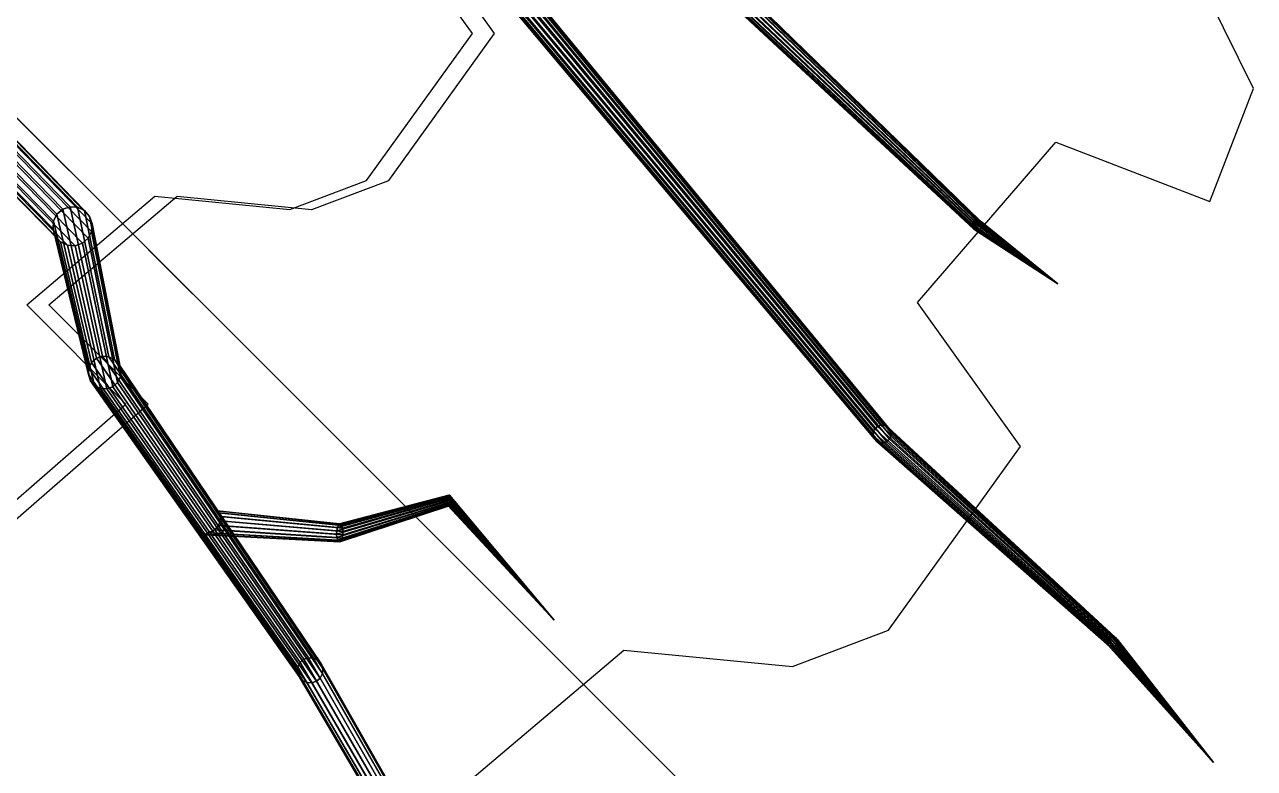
# Model space of a CAD drawing. Extents: x -0.115 to 0.112, y -0.1 to 0.104.
# Drawn here: x 0.05252 to 0.08254, y -0.05638 to -0.03822 of the extents above; entities that cross this region are included whole.
import ezdxf

# ---------------------------------------------------------------- set-up
doc = ezdxf.new("R2010")
doc.units = 0
doc.header["$MEASUREMENT"] = 0
doc.layers.get('0').update_dxf_attribs({"linetype": 'CONTINUOUS'})

msp = doc.modelspace()

# ---------------------------------------------------------------- linework, layer by layer
at = {"color": 27, "linetype": 'CONTINUOUS'}
for points in [[(0.053308, -0.042853, 0.215327), (0.031235, -0.020238, 0.162787), (0.031402, -0.020091, 0.162787), (0.053449, -0.04273, 0.215327)], [(0.053449, -0.04273, 0.215327), (0.031402, -0.020091, 0.162787), (0.031612, -0.02002, 0.162787), (0.053627, -0.04267, 0.215327)], [(0.053627, -0.04267, 0.215327), (0.031612, -0.02002, 0.162787), (0.031834, -0.020034, 0.162787), (0.053813, -0.042682, 0.215327)], [(0.053813, -0.042682, 0.215327), (0.031834, -0.020034, 0.162787), (0.032034, -0.020133, 0.162787), (0.053981, -0.042765, 0.215327)], [(0.053226, -0.043021, 0.215327), (0.031136, -0.020437, 0.162787), (0.031235, -0.020238, 0.162787), (0.053308, -0.042853, 0.215327)], [(0.053981, -0.042765, 0.215327), (0.032034, -0.020133, 0.162787), (0.032181, -0.0203, 0.162787), (0.054105, -0.042906, 0.215327)], [(0.054105, -0.042906, 0.215327), (0.032181, -0.0203, 0.162787), (0.032252, -0.020511, 0.162787), (0.054165, -0.043083, 0.215327)], [(0.053213, -0.043208, 0.215327), (0.031122, -0.020659, 0.162787), (0.031136, -0.020437, 0.162787), (0.053226, -0.043021, 0.215327)], [(0.053274, -0.043386, 0.215327), (0.031193, -0.02087, 0.162787), (0.031122, -0.020659, 0.162787), (0.053213, -0.043208, 0.215327)], [(0.054165, -0.043083, 0.215327), (0.032252, -0.020511, 0.162787), (0.032237, -0.020732, 0.162787), (0.054153, -0.04327, 0.215327)], [(0.053397, -0.043526, 0.215327), (0.03134, -0.021037, 0.162787), (0.031193, -0.02087, 0.162787), (0.053274, -0.043386, 0.215327)], [(0.05407, -0.043438, 0.215327), (0.032139, -0.020932, 0.162787), (0.031972, -0.021079, 0.162787), (0.053929, -0.043561, 0.215327)], [(0.054153, -0.04327, 0.215327), (0.032237, -0.020732, 0.162787), (0.032139, -0.020932, 0.162787), (0.05407, -0.043438, 0.215327)], [(0.053565, -0.043609, 0.215327), (0.031539, -0.021136, 0.162787), (0.03134, -0.021037, 0.162787), (0.053397, -0.043526, 0.215327)], [(0.053752, -0.043622, 0.215327), (0.031761, -0.02115, 0.162787), (0.031539, -0.021136, 0.162787), (0.053565, -0.043609, 0.215327)], [(0.053929, -0.043561, 0.215327), (0.031972, -0.021079, 0.162787), (0.031761, -0.02115, 0.162787), (0.053752, -0.043622, 0.215327)], [(0.073235, -0.048167, 0.181348), (0.062657, -0.035517, 0.171648), (0.062708, -0.035408, 0.171648), (0.073271, -0.048089, 0.181348)], [(0.073271, -0.048089, 0.181348), (0.062708, -0.035408, 0.171648), (0.062796, -0.035326, 0.171648), (0.073334, -0.048031, 0.181348)], [(0.073334, -0.048031, 0.181348), (0.062796, -0.035326, 0.171648), (0.06291, -0.035284, 0.171648), (0.073415, -0.048001, 0.181348)], [(0.073415, -0.048001, 0.181348), (0.06291, -0.035284, 0.171648), (0.063031, -0.035288, 0.171648), (0.0735, -0.048005, 0.181348)], [(0.0735, -0.048005, 0.181348), (0.063031, -0.035288, 0.171648), (0.063141, -0.035339, 0.171648), (0.073578, -0.048041, 0.181348)], [(0.073578, -0.048041, 0.181348), (0.063141, -0.035339, 0.171648), (0.063223, -0.035428, 0.171648), (0.073637, -0.048104, 0.181348)], [(0.073232, -0.048253, 0.181348), (0.062652, -0.035638, 0.171648), (0.062657, -0.035517, 0.171648), (0.073235, -0.048167, 0.181348)], [(0.073261, -0.048334, 0.181348), (0.062694, -0.035752, 0.171648), (0.062652, -0.035638, 0.171648), (0.073232, -0.048253, 0.181348)], [(0.073663, -0.04827, 0.181348), (0.06326, -0.035662, 0.171648), (0.063209, -0.035772, 0.171648), (0.073627, -0.048348, 0.181348)], [(0.073637, -0.048104, 0.181348), (0.063223, -0.035428, 0.171648), (0.063265, -0.035541, 0.171648), (0.073666, -0.048184, 0.181348)], [(0.073666, -0.048184, 0.181348), (0.063265, -0.035541, 0.171648), (0.06326, -0.035662, 0.171648), (0.073663, -0.04827, 0.181348)], [(0.07332, -0.048397, 0.181348), (0.062776, -0.035841, 0.171648), (0.062694, -0.035752, 0.171648), (0.073261, -0.048334, 0.181348)], [(0.073398, -0.048433, 0.181348), (0.062886, -0.035891, 0.171648), (0.062776, -0.035841, 0.171648), (0.07332, -0.048397, 0.181348)], [(0.073483, -0.048436, 0.181348), (0.063007, -0.035896, 0.171648), (0.062886, -0.035891, 0.171648), (0.073398, -0.048433, 0.181348)], [(0.073564, -0.048406, 0.181348), (0.06312, -0.035854, 0.171648), (0.063007, -0.035896, 0.171648), (0.073483, -0.048436, 0.181348)], [(0.073627, -0.048348, 0.181348), (0.063209, -0.035772, 0.171648), (0.06312, -0.035854, 0.171648), (0.073564, -0.048406, 0.181348)], [(0.075641, -0.043086, 0.197934), (0.069798, -0.03759, 0.191812), (0.069834, -0.037512, 0.191812), (0.075662, -0.04304, 0.197934)], [(0.075662, -0.04304, 0.197934), (0.069834, -0.037512, 0.191812), (0.069897, -0.037454, 0.191812), (0.075699, -0.043005, 0.197934)], [(0.075699, -0.043005, 0.197934), (0.069897, -0.037454, 0.191812), (0.069978, -0.037424, 0.191812), (0.075747, -0.042988, 0.197934)], [(0.075747, -0.042988, 0.197934), (0.069978, -0.037424, 0.191812), (0.070064, -0.037427, 0.191812), (0.075797, -0.04299, 0.197934)], [(0.075797, -0.04299, 0.197934), (0.070064, -0.037427, 0.191812), (0.070141, -0.037463, 0.191812), (0.075843, -0.043011, 0.197934)], [(0.075843, -0.043011, 0.197934), (0.070141, -0.037463, 0.191812), (0.0702, -0.037526, 0.191812), (0.075878, -0.043048, 0.197934)], [(0.075639, -0.043137, 0.197934), (0.069795, -0.037676, 0.191812), (0.069798, -0.03759, 0.191812), (0.075641, -0.043086, 0.197934)], [(0.075656, -0.043184, 0.197934), (0.069825, -0.037756, 0.191812), (0.069795, -0.037676, 0.191812), (0.075639, -0.043137, 0.197934)], [(0.075691, -0.043221, 0.197934), (0.069883, -0.037819, 0.191812), (0.069825, -0.037756, 0.191812), (0.075656, -0.043184, 0.197934)], [(0.075737, -0.043243, 0.197934), (0.069961, -0.037855, 0.191812), (0.069883, -0.037819, 0.191812), (0.075691, -0.043221, 0.197934)], [(0.075872, -0.043193, 0.197934), (0.07019, -0.037771, 0.191812), (0.070127, -0.037829, 0.191812), (0.075835, -0.043227, 0.197934)], [(0.075893, -0.043147, 0.197934), (0.070226, -0.037693, 0.191812), (0.07019, -0.037771, 0.191812), (0.075872, -0.043193, 0.197934)], [(0.075878, -0.043048, 0.197934), (0.0702, -0.037526, 0.191812), (0.070229, -0.037607, 0.191812), (0.075895, -0.043096, 0.197934)], [(0.075895, -0.043096, 0.197934), (0.070229, -0.037607, 0.191812), (0.070226, -0.037693, 0.191812), (0.075893, -0.043147, 0.197934)], [(0.075787, -0.043245, 0.197934), (0.070047, -0.037859, 0.191812), (0.069961, -0.037855, 0.191812), (0.075737, -0.043243, 0.197934)], [(0.075835, -0.043227, 0.197934), (0.070127, -0.037829, 0.191812), (0.070047, -0.037859, 0.191812), (0.075787, -0.043245, 0.197934)], [(0.053226, -0.043021, 0.215327), (0.053308, -0.042853, 0.215327), (0.054154, -0.046473, 0.219181), (0.054085, -0.046613, 0.219181)], [(0.053308, -0.042853, 0.215327), (0.053449, -0.04273, 0.215327), (0.054272, -0.04637, 0.219181), (0.054154, -0.046473, 0.219181)], [(0.053449, -0.04273, 0.215327), (0.053627, -0.04267, 0.215327), (0.05442, -0.04632, 0.219181), (0.054272, -0.04637, 0.219181)], [(0.053627, -0.04267, 0.215327), (0.053813, -0.042682, 0.215327), (0.054575, -0.04633, 0.219181), (0.05442, -0.04632, 0.219181)], [(0.053813, -0.042682, 0.215327), (0.053981, -0.042765, 0.215327), (0.054715, -0.046399, 0.219181), (0.054575, -0.04633, 0.219181)], [(0.053981, -0.042765, 0.215327), (0.054105, -0.042906, 0.215327), (0.054818, -0.046516, 0.219181), (0.054715, -0.046399, 0.219181)], [(0.054105, -0.042906, 0.215327), (0.054165, -0.043083, 0.215327), (0.054868, -0.046664, 0.219181), (0.054818, -0.046516, 0.219181)], [(0.054085, -0.046613, 0.219181), (0.054075, -0.046769, 0.219181), (0.053213, -0.043208, 0.215327), (0.053226, -0.043021, 0.215327)], [(0.054075, -0.046769, 0.219181), (0.054125, -0.046916, 0.219181), (0.053274, -0.043386, 0.215327), (0.053213, -0.043208, 0.215327)], [(0.054165, -0.043083, 0.215327), (0.054153, -0.04327, 0.215327), (0.054858, -0.04682, 0.219181), (0.054868, -0.046664, 0.219181)], [(0.077743, -0.044552, 0.201908), (0.075639, -0.043137, 0.197934), (0.075641, -0.043086, 0.197934)], [(0.077743, -0.044552, 0.201908), (0.075656, -0.043184, 0.197934), (0.075639, -0.043137, 0.197934)], [(0.077743, -0.044552, 0.201908), (0.075641, -0.043086, 0.197934), (0.075662, -0.04304, 0.197934)], [(0.077743, -0.044552, 0.201908), (0.075691, -0.043221, 0.197934), (0.075656, -0.043184, 0.197934)], [(0.077743, -0.044552, 0.201908), (0.075662, -0.04304, 0.197934), (0.075699, -0.043005, 0.197934)], [(0.077743, -0.044552, 0.201908), (0.075737, -0.043243, 0.197934), (0.075691, -0.043221, 0.197934)], [(0.077743, -0.044552, 0.201908), (0.075699, -0.043005, 0.197934), (0.075747, -0.042988, 0.197934)], [(0.077743, -0.044552, 0.201908), (0.075747, -0.042988, 0.197934), (0.075797, -0.04299, 0.197934)], [(0.077743, -0.044552, 0.201908), (0.075835, -0.043227, 0.197934), (0.075787, -0.043245, 0.197934)], [(0.077743, -0.044552, 0.201908), (0.075797, -0.04299, 0.197934), (0.075843, -0.043011, 0.197934)], [(0.077743, -0.044552, 0.201908), (0.075872, -0.043193, 0.197934), (0.075835, -0.043227, 0.197934)], [(0.077743, -0.044552, 0.201908), (0.075843, -0.043011, 0.197934), (0.075878, -0.043048, 0.197934)], [(0.077743, -0.044552, 0.201908), (0.075893, -0.043147, 0.197934), (0.075872, -0.043193, 0.197934)], [(0.077743, -0.044552, 0.201908), (0.075878, -0.043048, 0.197934), (0.075895, -0.043096, 0.197934)], [(0.077743, -0.044552, 0.201908), (0.075895, -0.043096, 0.197934), (0.075893, -0.043147, 0.197934)], [(0.054125, -0.046916, 0.219181), (0.054228, -0.047034, 0.219181), (0.053397, -0.043526, 0.215327), (0.053274, -0.043386, 0.215327)], [(0.054228, -0.047034, 0.219181), (0.054368, -0.047103, 0.219181), (0.053565, -0.043609, 0.215327), (0.053397, -0.043526, 0.215327)], [(0.054672, -0.047063, 0.219181), (0.054789, -0.04696, 0.219181), (0.05407, -0.043438, 0.215327), (0.053929, -0.043561, 0.215327)], [(0.054789, -0.04696, 0.219181), (0.054858, -0.04682, 0.219181), (0.054153, -0.04327, 0.215327), (0.05407, -0.043438, 0.215327)], [(0.077743, -0.044552, 0.201908), (0.075787, -0.043245, 0.197934), (0.075737, -0.043243, 0.197934)], [(0.054368, -0.047103, 0.219181), (0.054524, -0.047113, 0.219181), (0.053752, -0.043622, 0.215327), (0.053565, -0.043609, 0.215327)], [(0.054524, -0.047113, 0.219181), (0.054672, -0.047063, 0.219181), (0.053929, -0.043561, 0.215327), (0.053752, -0.043622, 0.215327)], [(0.054085, -0.046613, 0.219181), (0.054154, -0.046473, 0.219181), (0.059243, -0.053798, 0.253127), (0.059189, -0.053907, 0.253127)], [(0.054154, -0.046473, 0.219181), (0.054272, -0.04637, 0.219181), (0.059334, -0.053718, 0.253127), (0.059243, -0.053798, 0.253127)], [(0.054272, -0.04637, 0.219181), (0.05442, -0.04632, 0.219181), (0.059448, -0.05368, 0.253127), (0.059334, -0.053718, 0.253127)], [(0.05442, -0.04632, 0.219181), (0.054575, -0.04633, 0.219181), (0.059569, -0.053687, 0.253127), (0.059448, -0.05368, 0.253127)], [(0.054575, -0.04633, 0.219181), (0.054715, -0.046399, 0.219181), (0.059678, -0.053741, 0.253127), (0.059569, -0.053687, 0.253127)], [(0.054715, -0.046399, 0.219181), (0.054818, -0.046516, 0.219181), (0.059757, -0.053832, 0.253127), (0.059678, -0.053741, 0.253127)], [(0.054818, -0.046516, 0.219181), (0.054868, -0.046664, 0.219181), (0.059796, -0.053946, 0.253127), (0.059757, -0.053832, 0.253127)], [(0.059189, -0.053907, 0.253127), (0.059181, -0.054027, 0.253127), (0.054075, -0.046769, 0.219181), (0.054085, -0.046613, 0.219181)], [(0.059181, -0.054027, 0.253127), (0.05922, -0.054142, 0.253127), (0.054125, -0.046916, 0.219181), (0.054075, -0.046769, 0.219181)], [(0.059735, -0.054176, 0.253127), (0.059788, -0.054067, 0.253127), (0.054858, -0.04682, 0.219181), (0.054789, -0.04696, 0.219181)], [(0.054868, -0.046664, 0.219181), (0.054858, -0.04682, 0.219181), (0.059788, -0.054067, 0.253127), (0.059796, -0.053946, 0.253127)], [(0.05922, -0.054142, 0.253127), (0.0593, -0.054233, 0.253127), (0.054228, -0.047034, 0.219181), (0.054125, -0.046916, 0.219181)], [(0.0593, -0.054233, 0.253127), (0.059409, -0.054286, 0.253127), (0.054368, -0.047103, 0.219181), (0.054228, -0.047034, 0.219181)], [(0.059409, -0.054286, 0.253127), (0.059529, -0.054294, 0.253127), (0.054524, -0.047113, 0.219181), (0.054368, -0.047103, 0.219181)], [(0.059529, -0.054294, 0.253127), (0.059644, -0.054255, 0.253127), (0.054672, -0.047063, 0.219181), (0.054524, -0.047113, 0.219181)], [(0.059644, -0.054255, 0.253127), (0.059735, -0.054176, 0.253127), (0.054789, -0.04696, 0.219181), (0.054672, -0.047063, 0.219181)], [(0.078969, -0.053218, 0.187593), (0.073271, -0.048089, 0.181348), (0.073334, -0.048031, 0.181348), (0.079006, -0.053183, 0.187593)], [(0.079006, -0.053183, 0.187593), (0.073334, -0.048031, 0.181348), (0.073415, -0.048001, 0.181348), (0.079054, -0.053166, 0.187593)], [(0.079054, -0.053166, 0.187593), (0.073415, -0.048001, 0.181348), (0.0735, -0.048005, 0.181348), (0.079104, -0.053168, 0.187593)], [(0.079104, -0.053168, 0.187593), (0.0735, -0.048005, 0.181348), (0.073578, -0.048041, 0.181348), (0.07915, -0.053189, 0.187593)], [(0.078946, -0.053314, 0.187593), (0.073232, -0.048253, 0.181348), (0.073235, -0.048167, 0.181348), (0.078948, -0.053264, 0.187593)], [(0.078963, -0.053362, 0.187593), (0.073261, -0.048334, 0.181348), (0.073232, -0.048253, 0.181348), (0.078946, -0.053314, 0.187593)], [(0.078948, -0.053264, 0.187593), (0.073235, -0.048167, 0.181348), (0.073271, -0.048089, 0.181348), (0.078969, -0.053218, 0.187593)], [(0.07915, -0.053189, 0.187593), (0.073578, -0.048041, 0.181348), (0.073637, -0.048104, 0.181348), (0.079185, -0.053226, 0.187593)], [(0.0792, -0.053324, 0.187593), (0.073663, -0.04827, 0.181348), (0.073627, -0.048348, 0.181348), (0.079179, -0.05337, 0.187593)], [(0.079185, -0.053226, 0.187593), (0.073637, -0.048104, 0.181348), (0.073666, -0.048184, 0.181348), (0.079202, -0.053274, 0.187593)], [(0.079202, -0.053274, 0.187593), (0.073666, -0.048184, 0.181348), (0.073663, -0.04827, 0.181348), (0.0792, -0.053324, 0.187593)], [(0.078997, -0.053399, 0.187593), (0.07332, -0.048397, 0.181348), (0.073261, -0.048334, 0.181348), (0.078963, -0.053362, 0.187593)], [(0.079044, -0.05342, 0.187593), (0.073398, -0.048433, 0.181348), (0.07332, -0.048397, 0.181348), (0.078997, -0.053399, 0.187593)], [(0.079094, -0.053422, 0.187593), (0.073483, -0.048436, 0.181348), (0.073398, -0.048433, 0.181348), (0.079044, -0.05342, 0.187593)], [(0.079142, -0.053405, 0.187593), (0.073564, -0.048406, 0.181348), (0.073483, -0.048436, 0.181348), (0.079094, -0.053422, 0.187593)], [(0.079179, -0.05337, 0.187593), (0.073627, -0.048348, 0.181348), (0.073564, -0.048406, 0.181348), (0.079142, -0.053405, 0.187593)], [(0.062833, -0.049812, 0.241649), (0.062831, -0.049862, 0.24165), (0.060134, -0.050667, 0.239011), (0.060138, -0.050581, 0.23901)], [(0.062842, -0.049766, 0.24163), (0.062833, -0.049812, 0.241649), (0.060138, -0.050581, 0.23901), (0.060153, -0.050503, 0.238978)], [(0.062856, -0.049731, 0.241596), (0.062842, -0.049766, 0.24163), (0.060153, -0.050503, 0.238978), (0.060177, -0.050445, 0.23892)], [(0.062873, -0.049713, 0.241552), (0.062856, -0.049731, 0.241596), (0.060177, -0.050445, 0.23892), (0.060206, -0.050415, 0.238845)], [(0.062891, -0.049715, 0.241504), (0.062873, -0.049713, 0.241552), (0.060206, -0.050415, 0.238845), (0.060236, -0.050418, 0.238764)], [(0.062906, -0.049736, 0.24146), (0.062891, -0.049715, 0.241504), (0.060236, -0.050418, 0.238764), (0.060262, -0.050453, 0.23869)], [(0.062917, -0.049773, 0.241427), (0.062906, -0.049736, 0.24146), (0.060262, -0.050453, 0.23869), (0.06028, -0.050516, 0.238635)], [(0.062922, -0.04982, 0.24141), (0.062917, -0.049773, 0.241427), (0.06028, -0.050516, 0.238635), (0.060288, -0.050596, 0.238605)], [(0.062919, -0.049871, 0.241411), (0.062922, -0.04982, 0.24141), (0.060288, -0.050596, 0.238605), (0.060284, -0.050682, 0.238607)], [(0.065446, -0.052764, 0.244689), (0.062831, -0.049862, 0.24165), (0.062833, -0.049812, 0.241649)], [(0.065446, -0.052764, 0.244689), (0.062833, -0.049812, 0.241649), (0.062842, -0.049766, 0.24163)], [(0.065446, -0.052764, 0.244689), (0.062842, -0.049766, 0.24163), (0.062856, -0.049731, 0.241596)], [(0.065446, -0.052764, 0.244689), (0.062856, -0.049731, 0.241596), (0.062873, -0.049713, 0.241552)], [(0.065446, -0.052764, 0.244689), (0.062873, -0.049713, 0.241552), (0.062891, -0.049715, 0.241504)], [(0.065446, -0.052764, 0.244689), (0.062891, -0.049715, 0.241504), (0.062906, -0.049736, 0.24146)], [(0.065446, -0.052764, 0.244689), (0.062906, -0.049736, 0.24146), (0.062917, -0.049773, 0.241427)], [(0.065446, -0.052764, 0.244689), (0.062917, -0.049773, 0.241427), (0.062922, -0.04982, 0.24141)], [(0.065446, -0.052764, 0.244689), (0.062922, -0.04982, 0.24141), (0.062919, -0.049871, 0.241411)], [(0.057213, -0.050093, 0.236241), (0.060206, -0.050415, 0.238845), (0.060177, -0.050445, 0.23892), (0.057249, -0.050143, 0.23641)], [(0.060206, -0.050415, 0.238845), (0.057213, -0.050093, 0.236241), (0.057219, -0.050094, 0.2361), (0.060236, -0.050418, 0.238764)], [(0.062831, -0.049862, 0.24165), (0.062835, -0.04991, 0.241633), (0.060141, -0.050747, 0.238982), (0.060134, -0.050667, 0.239011)], [(0.062835, -0.04991, 0.241633), (0.062846, -0.049947, 0.2416), (0.06016, -0.05081, 0.238926), (0.060141, -0.050747, 0.238982)], [(0.062846, -0.049947, 0.2416), (0.062861, -0.049968, 0.241556), (0.060185, -0.050846, 0.238853), (0.06016, -0.05081, 0.238926)], [(0.062861, -0.049968, 0.241556), (0.062879, -0.04997, 0.241509), (0.060215, -0.050848, 0.238772), (0.060185, -0.050846, 0.238853)], [(0.062879, -0.04997, 0.241509), (0.062896, -0.049952, 0.241464), (0.060244, -0.050818, 0.238697), (0.060215, -0.050848, 0.238772)], [(0.062896, -0.049952, 0.241464), (0.06291, -0.049917, 0.24143), (0.060268, -0.05076, 0.238639), (0.060244, -0.050818, 0.238697)], [(0.06291, -0.049917, 0.24143), (0.062919, -0.049871, 0.241411), (0.060284, -0.050682, 0.238607), (0.060268, -0.05076, 0.238639)], [(0.065446, -0.052764, 0.244689), (0.062835, -0.04991, 0.241633), (0.062831, -0.049862, 0.24165)], [(0.065446, -0.052764, 0.244689), (0.062846, -0.049947, 0.2416), (0.062835, -0.04991, 0.241633)], [(0.065446, -0.052764, 0.244689), (0.062861, -0.049968, 0.241556), (0.062846, -0.049947, 0.2416)], [(0.065446, -0.052764, 0.244689), (0.062879, -0.04997, 0.241509), (0.062861, -0.049968, 0.241556)], [(0.065446, -0.052764, 0.244689), (0.062896, -0.049952, 0.241464), (0.062879, -0.04997, 0.241509)], [(0.065446, -0.052764, 0.244689), (0.06291, -0.049917, 0.24143), (0.062896, -0.049952, 0.241464)], [(0.065446, -0.052764, 0.244689), (0.062919, -0.049871, 0.241411), (0.06291, -0.049917, 0.24143)], [(0.060153, -0.050503, 0.238978), (0.057321, -0.050232, 0.236577), (0.057249, -0.050143, 0.23641), (0.060177, -0.050445, 0.23892)], [(0.060262, -0.050453, 0.23869), (0.057267, -0.050144, 0.236009), (0.057291, -0.05023, 0.235931), (0.06028, -0.050516, 0.238635)], [(0.057009, -0.050678, 0.236032), (0.056931, -0.050673, 0.236033), (0.056919, -0.050671, 0.236026), (0.056983, -0.050641, 0.235858)], [(0.05692, -0.050672, 0.236023), (0.056919, -0.050671, 0.236026), (0.056931, -0.050673, 0.236033)], [(0.056962, -0.050676, 0.23591), (0.060215, -0.050848, 0.238772), (0.060244, -0.050818, 0.238697), (0.057003, -0.050634, 0.235804)], [(0.081541, -0.05624, 0.192988), (0.078946, -0.053314, 0.187593), (0.078948, -0.053264, 0.187593)], [(0.081541, -0.05624, 0.192988), (0.078963, -0.053362, 0.187593), (0.078946, -0.053314, 0.187593)], [(0.081541, -0.05624, 0.192988), (0.078948, -0.053264, 0.187593), (0.078969, -0.053218, 0.187593)], [(0.081541, -0.05624, 0.192988), (0.078997, -0.053399, 0.187593), (0.078963, -0.053362, 0.187593)], [(0.081541, -0.05624, 0.192988), (0.078969, -0.053218, 0.187593), (0.079006, -0.053183, 0.187593)], [(0.081541, -0.05624, 0.192988), (0.079044, -0.05342, 0.187593), (0.078997, -0.053399, 0.187593)], [(0.081541, -0.05624, 0.192988), (0.079006, -0.053183, 0.187593), (0.079054, -0.053166, 0.187593)], [(0.081541, -0.05624, 0.192988), (0.079094, -0.053422, 0.187593), (0.079044, -0.05342, 0.187593)], [(0.081541, -0.05624, 0.192988), (0.079054, -0.053166, 0.187593), (0.079104, -0.053168, 0.187593)], [(0.081541, -0.05624, 0.192988), (0.079142, -0.053405, 0.187593), (0.079094, -0.053422, 0.187593)], [(0.081541, -0.05624, 0.192988), (0.079104, -0.053168, 0.187593), (0.07915, -0.053189, 0.187593)], [(0.081541, -0.05624, 0.192988), (0.079179, -0.05337, 0.187593), (0.079142, -0.053405, 0.187593)], [(0.081541, -0.05624, 0.192988), (0.07915, -0.053189, 0.187593), (0.079185, -0.053226, 0.187593)], [(0.081541, -0.05624, 0.192988), (0.0792, -0.053324, 0.187593), (0.079179, -0.05337, 0.187593)], [(0.081541, -0.05624, 0.192988), (0.079185, -0.053226, 0.187593), (0.079202, -0.053274, 0.187593)], [(0.081541, -0.05624, 0.192988), (0.079202, -0.053274, 0.187593), (0.0792, -0.053324, 0.187593)], [(0.065932, -0.065316, 0.280049), (0.059243, -0.053798, 0.253127), (0.059334, -0.053718, 0.253127), (0.065997, -0.065259, 0.280049)], [(0.065997, -0.065259, 0.280049), (0.059334, -0.053718, 0.253127), (0.059448, -0.05368, 0.253127), (0.066078, -0.065231, 0.280049)], [(0.066078, -0.065231, 0.280049), (0.059448, -0.05368, 0.253127), (0.059569, -0.053687, 0.253127), (0.066164, -0.065237, 0.280049)], [(0.066164, -0.065237, 0.280049), (0.059569, -0.053687, 0.253127), (0.059678, -0.053741, 0.253127), (0.066241, -0.065275, 0.280049)], [(0.065889, -0.065478, 0.280049), (0.059181, -0.054027, 0.253127), (0.059189, -0.053907, 0.253127), (0.065894, -0.065393, 0.280049)], [(0.065916, -0.06556, 0.280049), (0.05922, -0.054142, 0.253127), (0.059181, -0.054027, 0.253127), (0.065889, -0.065478, 0.280049)], [(0.065894, -0.065393, 0.280049), (0.059189, -0.053907, 0.253127), (0.059243, -0.053798, 0.253127), (0.065932, -0.065316, 0.280049)], [(0.066241, -0.065275, 0.280049), (0.059678, -0.053741, 0.253127), (0.059757, -0.053832, 0.253127), (0.066297, -0.06534, 0.280049)], [(0.066297, -0.06534, 0.280049), (0.059757, -0.053832, 0.253127), (0.059796, -0.053946, 0.253127), (0.066325, -0.065421, 0.280049)], [(0.066325, -0.065421, 0.280049), (0.059796, -0.053946, 0.253127), (0.059788, -0.054067, 0.253127), (0.066319, -0.065506, 0.280049)], [(0.065973, -0.065624, 0.280049), (0.0593, -0.054233, 0.253127), (0.05922, -0.054142, 0.253127), (0.065916, -0.06556, 0.280049)], [(0.06605, -0.065662, 0.280049), (0.059409, -0.054286, 0.253127), (0.0593, -0.054233, 0.253127), (0.065973, -0.065624, 0.280049)], [(0.066135, -0.065668, 0.280049), (0.059529, -0.054294, 0.253127), (0.059409, -0.054286, 0.253127), (0.06605, -0.065662, 0.280049)], [(0.066217, -0.06564, 0.280049), (0.059644, -0.054255, 0.253127), (0.059529, -0.054294, 0.253127), (0.066135, -0.065668, 0.280049)], [(0.066281, -0.065583, 0.280049), (0.059735, -0.054176, 0.253127), (0.059644, -0.054255, 0.253127), (0.066217, -0.06564, 0.280049)], [(0.066319, -0.065506, 0.280049), (0.059788, -0.054067, 0.253127), (0.059735, -0.054176, 0.253127), (0.066281, -0.065583, 0.280049)]]:
    msp.add_3dface(points, dxfattribs=at)
at = {"color": 3, "linetype": 'CONTINUOUS', "invisible_edges": 8}
for points in [[(0.082517, -0.039781, 0.199063), (0.080145, -0.034982, 0.199063), (0.081421, -0.031161, 0.199063), (0.084479, -0.029486, 0.199063)], [(0.082517, -0.039781, 0.297903), (0.080145, -0.034982, 0.297903), (0.081421, -0.031161, 0.297903), (0.084479, -0.029486, 0.297903)], [(0.058992, -0.042734, 0.340743), (0.060866, -0.042026, 0.340743), (0.063448, -0.038437, 0.340743), (0.061437, -0.035626, 0.340743)], [(0.059531, -0.042734, 0.160439), (0.061405, -0.042026, 0.160439), (0.063988, -0.038437, 0.160439), (0.061976, -0.035626, 0.160439)], [(0.051595, -0.039768, 0.358657), (0.052364, -0.040537, 0.355056), (0.054885, -0.043058, 0.352966), (0.057565, -0.045738, 0.352615)], [(0.057658, -0.045831, 0.14698), (0.055153, -0.043326, 0.146573), (0.053782, -0.041955, 0.144495), (0.051624, -0.039797, 0.141988)], [(0.074317, -0.04501, 0.199063), (0.077688, -0.041096, 0.199063), (0.081447, -0.042543, 0.199063), (0.082517, -0.039781, 0.199063)], [(0.074317, -0.04501, 0.297903), (0.077688, -0.041096, 0.297903), (0.081447, -0.042543, 0.297903), (0.082517, -0.039781, 0.297903)], [(0.054992, -0.047489, 0.340743), (0.052569, -0.045066, 0.340743), (0.0557, -0.042414, 0.340743), (0.058992, -0.042734, 0.340743)], [(0.055531, -0.047489, 0.160439), (0.053108, -0.045066, 0.160439), (0.05624, -0.042414, 0.160439), (0.059531, -0.042734, 0.160439)], [(0.057565, -0.045738, 0.352615), (0.057615, -0.045788, 0.349846), (0.055545, -0.043718, 0.344854), (0.057716, -0.045889, 0.344307)], [(0.07126, -0.053895, 0.199063), (0.073603, -0.05301, 0.199063), (0.076831, -0.048524, 0.199063), (0.074317, -0.04501, 0.199063)], [(0.07126, -0.053895, 0.297903), (0.073603, -0.05301, 0.297903), (0.076831, -0.048524, 0.297903), (0.074317, -0.04501, 0.297903)], [(0.0658, -0.053973, 0.147919), (0.06498, -0.053153, 0.145061), (0.060749, -0.048922, 0.144288), (0.057658, -0.045831, 0.14698)], [(0.057716, -0.045889, 0.344307), (0.058645, -0.046818, 0.342549), (0.058763, -0.046936, 0.339164), (0.061641, -0.049814, 0.336349)], [(0.047769, -0.0535, 0.340743), (0.046823, -0.050615, 0.340743), (0.049986, -0.051854, 0.340743), (0.054992, -0.047489, 0.340743)], [(0.048308, -0.0535, 0.160439), (0.047363, -0.050615, 0.160439), (0.050525, -0.051854, 0.160439), (0.055531, -0.047489, 0.160439)], [(0.061641, -0.049814, 0.336349), (0.062506, -0.050679, 0.33572), (0.063147, -0.05132, 0.334275), (0.063051, -0.051224, 0.331303)], [(0.063051, -0.051224, 0.331303), (0.065415, -0.053588, 0.327676), (0.067006, -0.055179, 0.327241), (0.065759, -0.053932, 0.325415)], [(0.065759, -0.053932, 0.325415), (0.064454, -0.052627, 0.325333), (0.063347, -0.05152, 0.32289), (0.066557, -0.054729, 0.320556)], [(0.070831, -0.059004, 0.152422), (0.069446, -0.057619, 0.150527), (0.064673, -0.052846, 0.152039), (0.0658, -0.053973, 0.147919)], [(0.06626, -0.059838, 0.199063), (0.063232, -0.05681, 0.199063), (0.067146, -0.053495, 0.199063), (0.07126, -0.053895, 0.199063)], [(0.06626, -0.059838, 0.297903), (0.063232, -0.05681, 0.297903), (0.067146, -0.053495, 0.297903), (0.07126, -0.053895, 0.297903)], [(0.066557, -0.054729, 0.320556), (0.068258, -0.056431, 0.320556), (0.070334, -0.058507, 0.317139), (0.07149, -0.059663, 0.313889)], [(0.067352, -0.055525, 0.165773), (0.066999, -0.055172, 0.162418), (0.06883, -0.057003, 0.164277), (0.070082, -0.058255, 0.162561)], [(0.070537, -0.05871, 0.169172), (0.072114, -0.060287, 0.166891), (0.071213, -0.059386, 0.165171), (0.067352, -0.055525, 0.165773)], [(0.07149, -0.059663, 0.313889), (0.070445, -0.058618, 0.312831), (0.067718, -0.055891, 0.314851), (0.069471, -0.057644, 0.308847)]]:
    msp.add_3dface(points, dxfattribs=at)
at = {"color": 27, "linetype": 'CONTINUOUS'}
for points, invisible_edges in [([(0.053213, -0.043208, 0.215327), (0.053226, -0.043021, 0.215327), (0.053308, -0.042853, 0.215327), (0.053449, -0.04273, 0.215327)], 8), ([(0.053308, -0.042853, 0.215327), (0.053226, -0.043021, 0.215327), (0.053213, -0.043208, 0.215327), (0.053274, -0.043386, 0.215327)], 8), ([(0.053813, -0.042682, 0.215327), (0.053627, -0.04267, 0.215327), (0.053449, -0.04273, 0.215327), (0.053308, -0.042853, 0.215327)], 8), ([(0.053449, -0.04273, 0.215327), (0.053627, -0.04267, 0.215327), (0.053813, -0.042682, 0.215327), (0.053981, -0.042765, 0.215327)], 8), ([(0.054165, -0.043083, 0.215327), (0.054105, -0.042906, 0.215327), (0.053981, -0.042765, 0.215327), (0.053813, -0.042682, 0.215327)], 8), ([(0.053981, -0.042765, 0.215327), (0.054105, -0.042906, 0.215327), (0.054165, -0.043083, 0.215327), (0.054153, -0.04327, 0.215327)], 8), ([(0.053213, -0.043208, 0.215327), (0.053274, -0.043386, 0.215327), (0.053397, -0.043526, 0.215327)], 13), ([(0.053565, -0.043609, 0.215327), (0.053397, -0.043526, 0.215327), (0.053274, -0.043386, 0.215327), (0.053213, -0.043208, 0.215327)], 8), ([(0.053929, -0.043561, 0.215327), (0.05407, -0.043438, 0.215327), (0.054153, -0.04327, 0.215327), (0.054165, -0.043083, 0.215327)], 8), ([(0.075662, -0.04304, 0.197934), (0.075641, -0.043086, 0.197934), (0.075639, -0.043137, 0.197934), (0.075656, -0.043184, 0.197934)], 8), ([(0.075656, -0.043184, 0.197934), (0.075639, -0.043137, 0.197934), (0.075641, -0.043086, 0.197934), (0.075662, -0.04304, 0.197934)], 8), ([(0.075656, -0.043184, 0.197934), (0.075691, -0.043221, 0.197934), (0.075737, -0.043243, 0.197934), (0.075787, -0.043245, 0.197934)], 8), ([(0.075787, -0.043245, 0.197934), (0.075737, -0.043243, 0.197934), (0.075691, -0.043221, 0.197934), (0.075656, -0.043184, 0.197934)], 8), ([(0.075797, -0.04299, 0.197934), (0.075747, -0.042988, 0.197934), (0.075699, -0.043005, 0.197934), (0.075662, -0.04304, 0.197934)], 8), ([(0.075662, -0.04304, 0.197934), (0.075699, -0.043005, 0.197934), (0.075747, -0.042988, 0.197934), (0.075797, -0.04299, 0.197934)], 8), ([(0.075787, -0.043245, 0.197934), (0.075835, -0.043227, 0.197934), (0.075872, -0.043193, 0.197934), (0.075893, -0.043147, 0.197934)], 8), ([(0.075872, -0.043193, 0.197934), (0.075835, -0.043227, 0.197934), (0.075787, -0.043245, 0.197934)], 13), ([(0.075895, -0.043096, 0.197934), (0.075878, -0.043048, 0.197934), (0.075843, -0.043011, 0.197934), (0.075797, -0.04299, 0.197934)], 8), ([(0.075797, -0.04299, 0.197934), (0.075843, -0.043011, 0.197934), (0.075878, -0.043048, 0.197934), (0.075895, -0.043096, 0.197934)], 8), ([(0.075895, -0.043096, 0.197934), (0.075893, -0.043147, 0.197934), (0.075872, -0.043193, 0.197934), (0.075835, -0.043227, 0.197934)], 8), ([(0.075872, -0.043193, 0.197934), (0.075893, -0.043147, 0.197934), (0.075895, -0.043096, 0.197934)], 13), ([(0.053397, -0.043526, 0.215327), (0.053565, -0.043609, 0.215327), (0.053752, -0.043622, 0.215327), (0.053929, -0.043561, 0.215327)], 8), ([(0.054153, -0.04327, 0.215327), (0.05407, -0.043438, 0.215327), (0.053929, -0.043561, 0.215327), (0.053752, -0.043622, 0.215327)], 8), ([(0.053929, -0.043561, 0.215327), (0.053752, -0.043622, 0.215327), (0.053565, -0.043609, 0.215327)], 13), ([(0.073334, -0.048031, 0.181348), (0.073271, -0.048089, 0.181348), (0.073235, -0.048167, 0.181348), (0.073232, -0.048253, 0.181348)], 8), ([(0.073235, -0.048167, 0.181348), (0.073271, -0.048089, 0.181348), (0.073334, -0.048031, 0.181348), (0.073415, -0.048001, 0.181348)], 8), ([(0.073578, -0.048041, 0.181348), (0.0735, -0.048005, 0.181348), (0.073415, -0.048001, 0.181348), (0.073334, -0.048031, 0.181348)], 8), ([(0.073415, -0.048001, 0.181348), (0.0735, -0.048005, 0.181348), (0.073578, -0.048041, 0.181348), (0.073637, -0.048104, 0.181348)], 8), ([(0.07332, -0.048397, 0.181348), (0.073261, -0.048334, 0.181348), (0.073232, -0.048253, 0.181348), (0.073235, -0.048167, 0.181348)], 8), ([(0.073232, -0.048253, 0.181348), (0.073261, -0.048334, 0.181348), (0.07332, -0.048397, 0.181348), (0.073398, -0.048433, 0.181348)], 8), ([(0.073483, -0.048436, 0.181348), (0.073564, -0.048406, 0.181348), (0.073627, -0.048348, 0.181348), (0.073663, -0.04827, 0.181348)], 8), ([(0.073666, -0.048184, 0.181348), (0.073663, -0.04827, 0.181348), (0.073627, -0.048348, 0.181348), (0.073564, -0.048406, 0.181348)], 8), ([(0.073663, -0.04827, 0.181348), (0.073666, -0.048184, 0.181348), (0.073637, -0.048104, 0.181348), (0.073578, -0.048041, 0.181348)], 8), ([(0.073578, -0.048041, 0.181348), (0.073637, -0.048104, 0.181348), (0.073666, -0.048184, 0.181348)], 13), ([(0.07332, -0.048397, 0.181348), (0.073398, -0.048433, 0.181348), (0.073483, -0.048436, 0.181348)], 13), ([(0.073564, -0.048406, 0.181348), (0.073483, -0.048436, 0.181348), (0.073398, -0.048433, 0.181348), (0.07332, -0.048397, 0.181348)], 8), ([(0.062856, -0.049731, 0.241596), (0.062842, -0.049766, 0.24163), (0.062833, -0.049812, 0.241649), (0.062831, -0.049862, 0.24165)], 8), ([(0.062831, -0.049862, 0.24165), (0.062833, -0.049812, 0.241649), (0.062842, -0.049766, 0.24163)], 13), ([(0.062846, -0.049947, 0.2416), (0.062835, -0.04991, 0.241633), (0.062831, -0.049862, 0.24165), (0.062833, -0.049812, 0.241649)], 8), ([(0.062842, -0.049766, 0.24163), (0.062856, -0.049731, 0.241596), (0.062873, -0.049713, 0.241552), (0.062891, -0.049715, 0.241504)], 8), ([(0.062906, -0.049736, 0.24146), (0.062891, -0.049715, 0.241504), (0.062873, -0.049713, 0.241552), (0.062856, -0.049731, 0.241596)], 8), ([(0.062891, -0.049715, 0.241504), (0.062906, -0.049736, 0.24146), (0.062917, -0.049773, 0.241427), (0.062922, -0.04982, 0.24141)], 8), ([(0.062922, -0.04982, 0.24141), (0.062919, -0.049871, 0.241411), (0.06291, -0.049917, 0.24143), (0.062896, -0.049952, 0.241464)], 8), ([(0.062922, -0.04982, 0.24141), (0.062917, -0.049773, 0.241427), (0.062906, -0.049736, 0.24146)], 13), ([(0.06291, -0.049917, 0.24143), (0.062919, -0.049871, 0.241411), (0.062922, -0.04982, 0.24141), (0.062917, -0.049773, 0.241427)], 8), ([(0.057219, -0.050094, 0.2361), (0.057213, -0.050093, 0.236241), (0.057249, -0.050143, 0.23641), (0.057321, -0.050232, 0.236577)], 8), ([(0.057321, -0.050232, 0.236577), (0.057357, -0.050277, 0.236632), (0.057267, -0.050143, 0.236011), (0.057219, -0.050094, 0.2361)], 8), ([(0.060236, -0.050418, 0.238764), (0.057219, -0.050094, 0.2361), (0.057267, -0.050143, 0.236011), (0.057267, -0.050144, 0.236009)], 8), ([(0.062831, -0.049862, 0.24165), (0.062835, -0.04991, 0.241633), (0.062846, -0.049947, 0.2416), (0.062861, -0.049968, 0.241556)], 8), ([(0.062896, -0.049952, 0.241464), (0.062879, -0.04997, 0.241509), (0.062861, -0.049968, 0.241556), (0.062846, -0.049947, 0.2416)], 8), ([(0.062861, -0.049968, 0.241556), (0.062879, -0.04997, 0.241509), (0.062896, -0.049952, 0.241464), (0.06291, -0.049917, 0.24143)], 8), ([(0.057218, -0.050503, 0.235851), (0.057239, -0.050455, 0.235842), (0.057283, -0.050384, 0.235877), (0.057398, -0.050554, 0.236669)], 8), ([(0.060288, -0.050596, 0.238605), (0.057286, -0.05034, 0.235877), (0.057283, -0.050384, 0.235877), (0.057239, -0.050455, 0.235842)], 8), ([(0.057299, -0.050257, 0.235927), (0.057291, -0.05023, 0.235931), (0.057267, -0.050144, 0.236009), (0.057357, -0.050277, 0.236632)], 8), ([(0.057267, -0.050144, 0.236009), (0.060262, -0.050453, 0.23869), (0.060236, -0.050418, 0.238764)], 12), ([(0.057283, -0.050384, 0.235877), (0.057286, -0.05034, 0.235877), (0.057299, -0.050257, 0.235927), (0.057415, -0.050427, 0.236722)], 8), ([(0.057415, -0.050427, 0.236722), (0.057412, -0.050463, 0.236723), (0.057398, -0.050554, 0.236669), (0.057283, -0.050384, 0.235877)], 8), ([(0.06028, -0.050516, 0.238635), (0.057291, -0.05023, 0.235931), (0.057299, -0.050257, 0.235927), (0.057286, -0.05034, 0.235877)], 8), ([(0.057286, -0.05034, 0.235877), (0.060288, -0.050596, 0.238605), (0.06028, -0.050516, 0.238635)], 12), ([(0.057357, -0.050277, 0.236632), (0.057385, -0.050345, 0.236693), (0.057415, -0.050427, 0.236722), (0.057299, -0.050257, 0.235927)], 8), ([(0.057321, -0.050232, 0.236577), (0.060153, -0.050503, 0.238978), (0.060138, -0.050581, 0.23901)], 12), ([(0.060138, -0.050581, 0.23901), (0.057385, -0.050345, 0.236693), (0.057357, -0.050277, 0.236632), (0.057321, -0.050232, 0.236577)], 8), ([(0.057412, -0.050463, 0.236723), (0.057415, -0.050427, 0.236722), (0.057385, -0.050345, 0.236693), (0.060138, -0.050581, 0.23901)], 8), ([(0.060138, -0.050581, 0.23901), (0.060153, -0.050503, 0.238978), (0.060177, -0.050445, 0.23892), (0.060206, -0.050415, 0.238845)], 8), ([(0.060206, -0.050415, 0.238845), (0.060177, -0.050445, 0.23892), (0.060153, -0.050503, 0.238978)], 13), ([(0.060177, -0.050445, 0.23892), (0.060206, -0.050415, 0.238845), (0.060236, -0.050418, 0.238764)], 13), ([(0.060262, -0.050453, 0.23869), (0.060236, -0.050418, 0.238764), (0.060206, -0.050415, 0.238845), (0.060177, -0.050445, 0.23892)], 8), ([(0.060236, -0.050418, 0.238764), (0.060262, -0.050453, 0.23869), (0.06028, -0.050516, 0.238635), (0.060288, -0.050596, 0.238605)], 8), ([(0.057003, -0.050634, 0.235804), (0.057012, -0.050611, 0.235782), (0.056983, -0.050641, 0.235858), (0.056919, -0.050671, 0.236026)], 8), ([(0.056919, -0.050671, 0.236026), (0.05692, -0.050672, 0.236023), (0.056962, -0.050676, 0.23591), (0.057003, -0.050634, 0.235804)], 8), ([(0.05692, -0.050672, 0.236023), (0.056931, -0.050673, 0.236033), (0.057009, -0.050678, 0.236032), (0.057121, -0.050683, 0.236198)], 8), ([(0.060215, -0.050848, 0.238772), (0.056962, -0.050676, 0.23591), (0.05692, -0.050672, 0.236023)], 13), ([(0.057121, -0.050683, 0.236198), (0.060185, -0.050846, 0.238853), (0.060215, -0.050848, 0.238772), (0.056962, -0.050676, 0.23591)], 8), ([(0.056983, -0.050641, 0.235858), (0.057012, -0.050611, 0.235782), (0.057111, -0.050592, 0.235837), (0.057173, -0.050681, 0.236256)], 8), ([(0.057173, -0.050681, 0.236256), (0.057121, -0.050683, 0.236198), (0.057009, -0.050678, 0.236032), (0.056983, -0.050641, 0.235858)], 8), ([(0.057142, -0.050558, 0.235818), (0.057111, -0.050592, 0.235837), (0.057012, -0.050611, 0.235782), (0.057003, -0.050634, 0.235804)], 8), ([(0.057003, -0.050634, 0.235804), (0.060244, -0.050818, 0.238697), (0.060268, -0.05076, 0.238639), (0.057142, -0.050558, 0.235818)], 8), ([(0.057111, -0.050592, 0.235837), (0.057142, -0.050558, 0.235818), (0.057218, -0.050503, 0.235851), (0.057312, -0.050641, 0.2365)], 8), ([(0.057312, -0.050641, 0.2365), (0.0573, -0.050646, 0.236484), (0.057173, -0.050681, 0.236256), (0.057111, -0.050592, 0.235837)], 8), ([(0.060185, -0.050846, 0.238853), (0.057121, -0.050683, 0.236198), (0.057173, -0.050681, 0.236256), (0.0573, -0.050646, 0.236484)], 8), ([(0.060284, -0.050682, 0.238607), (0.057239, -0.050455, 0.235842), (0.057218, -0.050503, 0.235851), (0.057142, -0.050558, 0.235818)], 8), ([(0.057142, -0.050558, 0.235818), (0.060268, -0.05076, 0.238639), (0.060284, -0.050682, 0.238607)], 12), ([(0.057398, -0.050554, 0.236669), (0.057387, -0.050568, 0.236653), (0.057312, -0.050641, 0.2365), (0.057218, -0.050503, 0.235851)], 8), ([(0.057239, -0.050455, 0.235842), (0.060284, -0.050682, 0.238607), (0.060288, -0.050596, 0.238605)], 12), ([(0.06016, -0.05081, 0.238926), (0.0573, -0.050646, 0.236484), (0.057312, -0.050641, 0.2365), (0.057387, -0.050568, 0.236653)], 8), ([(0.0573, -0.050646, 0.236484), (0.06016, -0.05081, 0.238926), (0.060185, -0.050846, 0.238853)], 12), ([(0.060141, -0.050747, 0.238982), (0.057387, -0.050568, 0.236653), (0.057398, -0.050554, 0.236669), (0.057412, -0.050463, 0.236723)], 8), ([(0.057387, -0.050568, 0.236653), (0.060141, -0.050747, 0.238982), (0.06016, -0.05081, 0.238926)], 12), ([(0.057412, -0.050463, 0.236723), (0.060134, -0.050667, 0.239011), (0.060141, -0.050747, 0.238982)], 12), ([(0.060138, -0.050581, 0.23901), (0.060134, -0.050667, 0.239011), (0.057412, -0.050463, 0.236723)], 12), ([(0.060153, -0.050503, 0.238978), (0.060138, -0.050581, 0.23901), (0.060134, -0.050667, 0.239011), (0.060141, -0.050747, 0.238982)], 8), ([(0.06016, -0.05081, 0.238926), (0.060141, -0.050747, 0.238982), (0.060134, -0.050667, 0.239011), (0.060138, -0.050581, 0.23901)], 8), ([(0.060215, -0.050848, 0.238772), (0.060244, -0.050818, 0.238697), (0.060268, -0.05076, 0.238639), (0.060284, -0.050682, 0.238607)], 8), ([(0.060288, -0.050596, 0.238605), (0.060284, -0.050682, 0.238607), (0.060268, -0.05076, 0.238639), (0.060244, -0.050818, 0.238697)], 8), ([(0.060284, -0.050682, 0.238607), (0.060288, -0.050596, 0.238605), (0.06028, -0.050516, 0.238635), (0.060262, -0.050453, 0.23869)], 8), ([(0.060141, -0.050747, 0.238982), (0.06016, -0.05081, 0.238926), (0.060185, -0.050846, 0.238853), (0.060215, -0.050848, 0.238772)], 8), ([(0.060244, -0.050818, 0.238697), (0.060215, -0.050848, 0.238772), (0.060185, -0.050846, 0.238853), (0.06016, -0.05081, 0.238926)], 8), ([(0.078969, -0.053218, 0.187593), (0.078948, -0.053264, 0.187593), (0.078946, -0.053314, 0.187593), (0.078963, -0.053362, 0.187593)], 8), ([(0.078963, -0.053362, 0.187593), (0.078946, -0.053314, 0.187593), (0.078948, -0.053264, 0.187593), (0.078969, -0.053218, 0.187593)], 8), ([(0.078963, -0.053362, 0.187593), (0.078997, -0.053399, 0.187593), (0.079044, -0.05342, 0.187593), (0.079094, -0.053422, 0.187593)], 8), ([(0.079094, -0.053422, 0.187593), (0.079044, -0.05342, 0.187593), (0.078997, -0.053399, 0.187593), (0.078963, -0.053362, 0.187593)], 8), ([(0.079104, -0.053168, 0.187593), (0.079054, -0.053166, 0.187593), (0.079006, -0.053183, 0.187593), (0.078969, -0.053218, 0.187593)], 8), ([(0.078969, -0.053218, 0.187593), (0.079006, -0.053183, 0.187593), (0.079054, -0.053166, 0.187593), (0.079104, -0.053168, 0.187593)], 8), ([(0.079094, -0.053422, 0.187593), (0.079142, -0.053405, 0.187593), (0.079179, -0.05337, 0.187593), (0.0792, -0.053324, 0.187593)], 8), ([(0.079179, -0.05337, 0.187593), (0.079142, -0.053405, 0.187593), (0.079094, -0.053422, 0.187593)], 13), ([(0.079202, -0.053274, 0.187593), (0.079185, -0.053226, 0.187593), (0.07915, -0.053189, 0.187593), (0.079104, -0.053168, 0.187593)], 8), ([(0.079104, -0.053168, 0.187593), (0.07915, -0.053189, 0.187593), (0.079185, -0.053226, 0.187593), (0.079202, -0.053274, 0.187593)], 8), ([(0.079202, -0.053274, 0.187593), (0.0792, -0.053324, 0.187593), (0.079179, -0.05337, 0.187593), (0.079142, -0.053405, 0.187593)], 8), ([(0.079179, -0.05337, 0.187593), (0.0792, -0.053324, 0.187593), (0.079202, -0.053274, 0.187593)], 13), ([(0.059334, -0.053718, 0.253127), (0.059243, -0.053798, 0.253127), (0.059189, -0.053907, 0.253127), (0.059181, -0.054027, 0.253127)], 8), ([(0.059243, -0.053798, 0.253127), (0.059334, -0.053718, 0.253127), (0.059448, -0.05368, 0.253127), (0.059569, -0.053687, 0.253127)], 8), ([(0.059678, -0.053741, 0.253127), (0.059569, -0.053687, 0.253127), (0.059448, -0.05368, 0.253127), (0.059334, -0.053718, 0.253127)], 8), ([(0.059569, -0.053687, 0.253127), (0.059678, -0.053741, 0.253127), (0.059757, -0.053832, 0.253127), (0.059796, -0.053946, 0.253127)], 8), ([(0.05922, -0.054142, 0.253127), (0.059181, -0.054027, 0.253127), (0.059189, -0.053907, 0.253127), (0.059243, -0.053798, 0.253127)], 8), ([(0.059181, -0.054027, 0.253127), (0.05922, -0.054142, 0.253127), (0.0593, -0.054233, 0.253127), (0.059409, -0.054286, 0.253127)], 8), ([(0.059788, -0.054067, 0.253127), (0.059796, -0.053946, 0.253127), (0.059757, -0.053832, 0.253127), (0.059678, -0.053741, 0.253127)], 8), ([(0.059757, -0.053832, 0.253127), (0.059796, -0.053946, 0.253127), (0.059788, -0.054067, 0.253127)], 13), ([(0.059529, -0.054294, 0.253127), (0.059409, -0.054286, 0.253127), (0.0593, -0.054233, 0.253127), (0.05922, -0.054142, 0.253127)], 8), ([(0.059409, -0.054286, 0.253127), (0.059529, -0.054294, 0.253127), (0.059644, -0.054255, 0.253127), (0.059735, -0.054176, 0.253127)], 8), ([(0.059788, -0.054067, 0.253127), (0.059735, -0.054176, 0.253127), (0.059644, -0.054255, 0.253127), (0.059529, -0.054294, 0.253127)], 8), ([(0.059644, -0.054255, 0.253127), (0.059735, -0.054176, 0.253127), (0.059788, -0.054067, 0.253127)], 13)]:
    msp.add_3dface(points, dxfattribs=dict(at, invisible_edges=invisible_edges))

doc.saveas('drawing.dxf')
